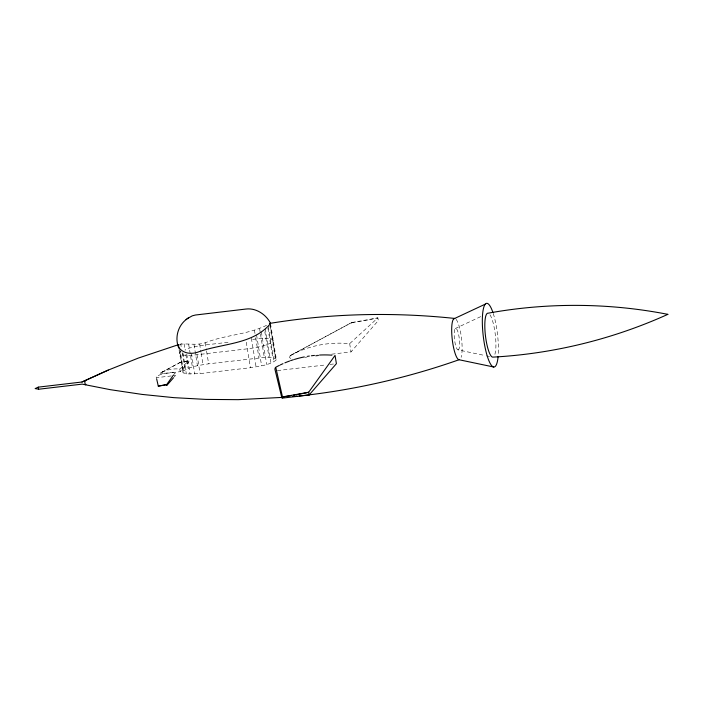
<?xml version="1.0" encoding="UTF-8"?>
<svg xmlns="http://www.w3.org/2000/svg" width="703" height="703" viewBox="0 0 703 703"><rect width="100%" height="100%" fill="white"/><g stroke="black" fill="none" stroke-linecap="round" stroke-linejoin="round"><path stroke-width="0.53" stroke-dasharray="3.52 2.64" d="M270.488 323.556L276.314 359.145L275.928 360.323C268.537 365.428 259.082 366.245 250.435 367.722L200.109 373.618L186.348 373.943L182.771 372.397L183.149 371.21L179.863 351.131M351.535 322.668L351.702 323.389M173.29 375.332L175.1 372.81L175.53 375.446L174.186 376.984M160.706 372.924L160.987 373.934L180.214 371.676L188.94 361.658L188.835 360.832L179.775 369.04A34.333 32.786 41.1 0 0 160.802 372.827L180.425 362.282A102.207 97.612 41.1 0 0 188.799 360.788L180.407 362.291M331.711 354.171L351.025 351.904L378.319 320.586L377.871 317.861A319.399 305.032 41.1 0 1 351.693 322.536L290.383 355.49L289.522 357.352L290.945 358.952M290.383 355.49A107.278 102.453 41.1 0 1 349.672 343.662L377.871 317.861L351.632 322.572M183.149 371.21C190.548 366.105 200.004 365.288 208.65 363.82L264.319 357.44L272.729 357.59L276.314 359.145M290.075 355.797L351.693 322.545M160.802 372.827L180.425 362.282M179.652 344.312C188.272 343.073 197.358 345.858 205.891 342.51C225.531 334.848 247.649 334.628 266.542 325.331M455.184 328.573L481.915 316.069M181.629 343.732L180.75 344.031L181.453 348.337M228.044 342.291L205.557 344.927A21.925 4.262 -9.3 0 0 185.038 349.532M252.667 339.4L255.883 339.022A21.925 4.262 -9.3 0 1 272.834 341.43A21.925 4.262 -9.3 0 1 247.342 348.829L197.016 354.725A21.925 4.262 -9.3 0 1 181.119 351.43M304.891 357.317L307.035 357.062M315.621 356.052L318.837 355.674M171.26 375.947L156.303 377.696L156.119 376.588A34.333 32.786 41.1 0 1 175.1 372.81M172.323 375.824L175.53 375.446M277.395 370.586L325.674 364.927M329.962 364.418L334.25 363.917M458.022 349.883A10.87 2.434 83.3 0 0 458.505 334.022A10.87 2.434 83.3 0 0 454.191 333.371A10.87 2.434 83.3 0 0 458.022 349.883L485.298 355.595M486.353 355.815L489.499 356.474M349.672 343.662L351.025 351.904M269.978 323.995L275.928 360.323M269.926 325.858L275.224 358.205M268.274 326.087L274.1 361.676M267.913 328.169L272.729 357.59M265.303 328.609L270.954 363.108M264.838 331.807L269.012 357.326M261.358 331.948L266.692 364.523M259.618 328.723L260.321 332.976M260.488 334.039L264.319 357.44M256.569 334.98L261.621 365.815M254.451 330.278L254.969 333.459M255.664 337.712L258.976 357.915M251.366 338.187L256.068 366.904M246.252 342.203L250.435 367.722M205.197 342.73L206.401 350.112M206.577 351.166L208.65 363.82M199.634 344.031L200.988 352.265M201.155 353.301L203.009 364.629M196.998 354.646L200.109 373.618M194.002 344.567L197.464 365.718M191.383 353.495L194.757 374.101M188.65 344.198L192.385 367.019M186.778 354.119L190.065 374.207M184.124 343.952L185.17 350.34M185.864 354.593L188.132 368.425M182.956 353.205L186.348 373.943M182.165 352.642L184.977 369.857M179.854 348.855L183.861 373.328M179.072 349.795L182.771 372.397M179.775 369.04L180.214 371.676M489.973 314.786A22.127 4.956 83.3 0 1 495.562 351.245L494.877 354.576A22.127 4.956 83.3 0 1 493.884 356.588M456.071 319.338A20.8 4.657 83.3 0 1 461.353 337.115A20.8 4.657 83.3 0 1 461.133 357.335M493.242 313.45A32.057 7.179 83.3 0 1 498.207 355.419M315.471 355.323A107.278 102.453 41.1 0 1 318.547 355.103"/><path stroke-width="1.05" d="M282.237 398.083L281.982 397.459M178.826 344.786L178.544 346.57L179.854 348.855C184.441 353.6 191.26 354.224 197.35 352.308C221.656 343.169 252.588 344.988 270.488 323.556L269.75 323.406C330.823 313.336 393.232 311.947 454.771 318.441A20.8 4.657 83.3 0 0 452.134 338.371A20.8 4.657 83.3 0 0 459.041 359.743L493.664 366.992M38.612 389.216L35.15 388.574L38.331 387.133L81.952 382.01L108.244 370.086L138.271 358.099L178.667 344.602M275.216 367.871L274.891 369.119L281.841 397.836M172.683 376.175L166.655 384.594L166.796 385.464L173.518 377.757M309.109 394.981L336.403 363.662L335.05 355.419L308.661 392.265L309.109 394.981L282.668 398.083M186.928 318.969C177.912 325.401 174.52 337.853 178.79 348.126M187.692 318.415L192.279 315.832L195.434 315.023L245.901 309.048C255.971 307.738 265.822 314.32 270.4 323.037M186.058 319.619L188.404 317.879M453.602 318.96L485.29 304.135M81.952 382.01L108.244 370.086M459.041 359.743C408.355 377.573 355.709 389.664 302.316 395.657L299.109 395.938M158.28 386.096L166.655 384.594A102.207 97.612 41.1 0 1 158.28 386.088L156.602 378.706M279.346 365.393A107.278 102.453 41.1 0 0 275.752 367.256L282.483 396.94L308.661 392.265A319.399 305.032 41.1 0 1 296.376 394.743M282.026 397.406L238.168 399.664L206.041 399.409L173.975 397.661L142.024 394.409L110.274 389.673L82.172 384.128L38.551 389.242L38.278 387.16L38.603 387.696M292.703 396.483L296.974 396.123M85.854 384.233A2.135 0.475 83.3 0 1 85.212 384.26A2.135 0.475 83.3 0 1 84.826 381.413A2.135 0.475 83.3 0 1 85.406 380.885M498.119 356.483A32.057 7.179 83.3 0 1 488.058 358.512A32.057 7.179 83.3 0 1 482.697 313.169A32.057 7.179 83.3 0 1 492.908 312.457M280.251 364.945A107.278 102.453 41.1 0 1 283.01 363.671M284.873 362.871A107.278 102.453 41.1 0 1 289.601 361.026M290.559 360.683A107.278 102.453 41.1 0 1 293.459 359.716M294.425 359.418A107.278 102.453 41.1 0 1 304.32 356.922M307.334 356.368A107.278 102.453 41.1 0 1 309.355 356.052M311.385 355.771A107.278 102.453 41.1 0 1 314.452 355.419M319.575 355.041A107.278 102.453 41.1 0 1 331.957 355.164M294.9 395.007A319.399 305.032 41.1 0 1 293.423 395.262M291.209 395.64A319.399 305.032 41.1 0 1 282.483 396.94M667.85 314.346C612.744 339.233 553.033 353.899 492.645 357.133A22.127 4.956 83.3 0 1 485.298 334.4A22.127 4.956 83.3 0 1 488.102 313.195C547.4 302.413 608.693 302.773 667.85 314.346"/></g></svg>
